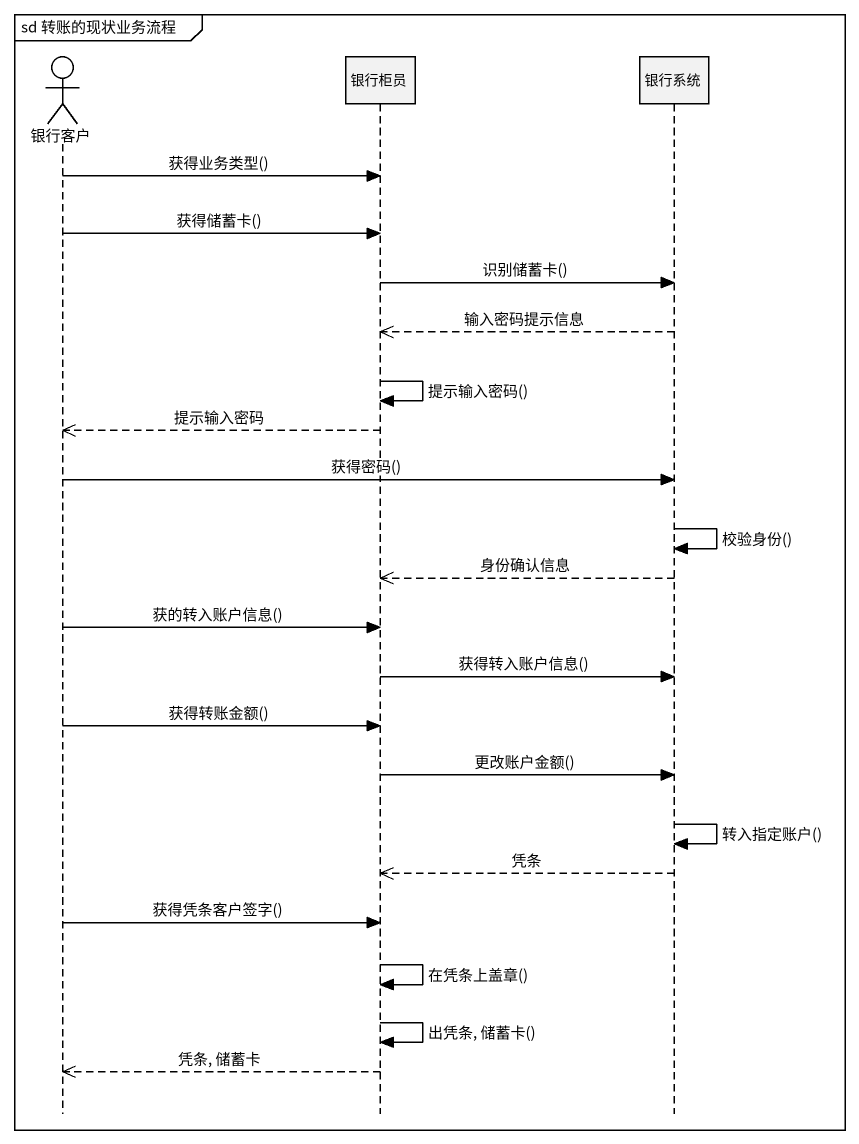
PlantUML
@startuml
mainframe sd 转账的现状业务流程
hide footbox
actor 银行客户
participant 银行柜员
participant 银行系统

银行客户 -> 银行柜员 : 获得业务类型()
银行客户 -> 银行柜员 : 获得储蓄卡()
银行柜员 -> 银行系统 : 识别储蓄卡()
银行系统 -->> 银行柜员 : 输入密码提示信息
银行柜员 -> 银行柜员 : 提示输入密码()
银行柜员 -->> 银行客户 : 提示输入密码
银行客户 -> 银行系统 : 获得密码()
银行系统 -> 银行系统 : 校验身份()
银行系统 -->> 银行柜员 : 身份确认信息
银行客户 -> 银行柜员 : 获的转入账户信息()
银行柜员 -> 银行系统 : 获得转入账户信息()
银行客户 -> 银行柜员 : 获得转账金额()
银行柜员 -> 银行系统 : 更改账户金额()
银行系统 -> 银行系统 : 转入指定账户()
银行系统 -->> 银行柜员 : 凭条
银行客户 -> 银行柜员 : 获得凭条客户签字()
银行柜员 -> 银行柜员 : 在凭条上盖章()
银行柜员 -> 银行柜员 : 出凭条, 储蓄卡()
银行柜员 -->> 银行客户 : 凭条, 储蓄卡
@enduml
